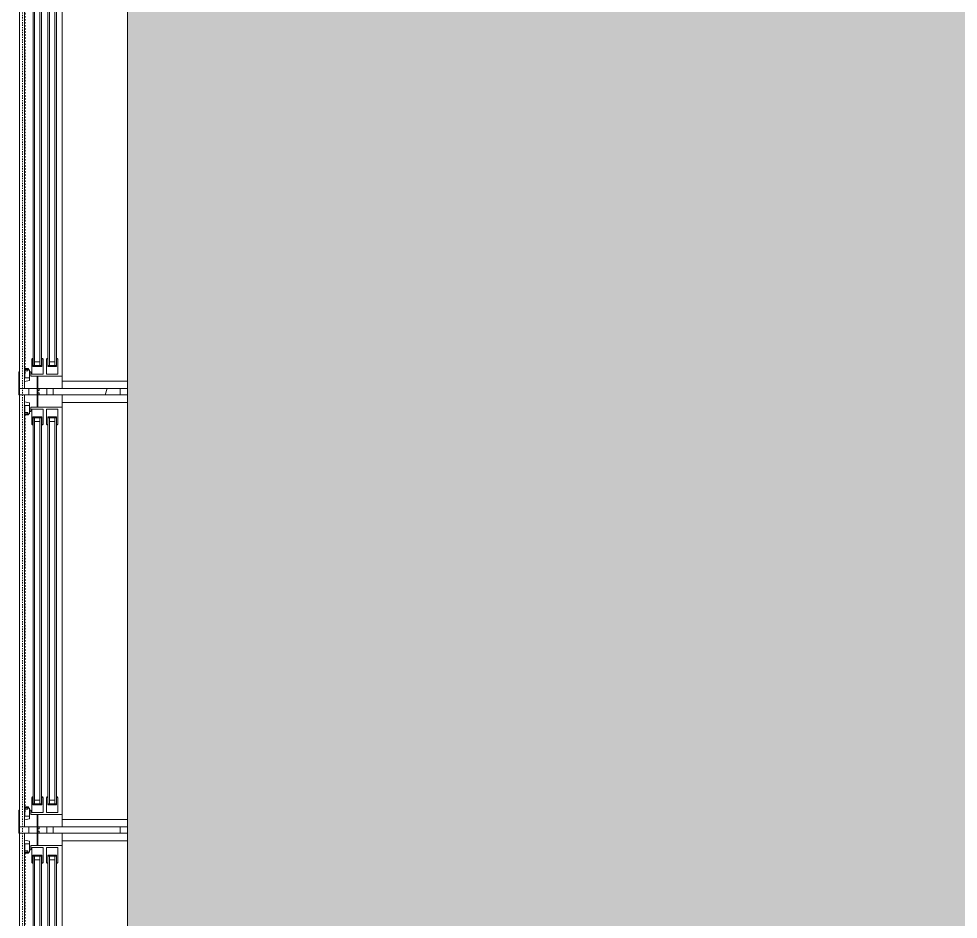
# Model space of a CAD drawing. Header units: inches. Extents: x -1551 to 2054, y 9767 to 12269.
# Drawn here: x 132.6 to 209.8, y 11964.9 to 12038.8 of the extents above; entities that cross this region are included whole.
import ezdxf

# ---------------------------------------------------------------- set-up
doc = ezdxf.new("R2010")
doc.units = ezdxf.units.IN
doc.header["$MEASUREMENT"] = 0
for name, pattern in [('Dash', [0.25, 0.125, -0.125]), ('Dash 1_16_', [0.125, 0.0625, -0.0625]), ('Double Dash 3_8_', [1, 0.375, -0.125, 0.125, -0.125, 0.125, -0.125])]:
    doc.linetypes.add(name, pattern=pattern)
for name, color, linetype, lineweight in [('0-1', 7, 'Continuous', 5), ('0-2', 7, 'Continuous', 9), ('0-3', 250, 'Double Dash 3_8_', 15), ('A-AREA-PATT-6', 145, 'Continuous', 9), ('A-DETL-GENF-HDLN-1', 7, 'Dash', 9), ('A-DETL-GENF-HDLN-2', 1, 'Continuous', 9), ('A-GLAZ', 151, 'Continuous', 9), ('A-GLAZ-1', 7, 'Continuous', 9), ('A-WALL-1', 7, 'Continuous', 9), ('A-WALL-PATT-1', 8, 'Continuous', 9), ('A-WALL-PATT-2', 253, 'Continuous', 9), ('C-PROP-LINE-2', 250, 'Dash 1_16_', 15)]:
    doc.layers.add(name, color=color, linetype=linetype, lineweight=lineweight)

# ---------------------------------------------------------------- blocks, each defined once
blk = doc.blocks.new('Window-Double_Hung-Marvin-Essential - ESDH3066 - 1st Floor-3357217-KEY PLAN - 1ST FLOOR')
at = {"layer": 'A-DETL-GENF-HDLN-1'}
blk.add_line((16.104, 3.967), (-16.504, 3.967), dxfattribs=at)
at = {"layer": 'A-DETL-GENF-HDLN-2'}
for p, q in [((-17.75, 4.031), (-17.162, 4.031)), ((-17.75, 4.031), (-17.75, 0.937)), ((-17.083, 3.623), (-17.162, 4.031)), ((-16.855, 3.998), (-16.855, 3.623)), ((-16.298, 3.998), (-16.855, 3.998)), ((-16.298, 3.765), (-16.298, 3.998)), ((-16.176, 3.967), (-16.104, 3.967)), ((-16.176, 3.967), (-16.176, 3.765)), ((-16.104, 3.716), (-16.104, 3.967)), ((16.176, 3.967), (16.104, 3.967)), ((16.104, 3.716), (16.104, 3.967)), ((16.176, 3.967), (16.176, 3.765)), ((16.298, 3.765), (16.298, 3.998)), ((16.298, 3.998), (16.855, 3.998)), ((16.855, 3.998), (16.855, 3.623)), ((17.083, 3.623), (17.162, 4.031)), ((17.75, 4.031), (17.162, 4.031)), ((17.75, 4.031), (17.75, 0.937)), ((-17.083, 3.623), (-16.194, 3.623)), ((-16.375, 3.523), (-16.719, 3.523)), ((-16.719, 3.523), (-16.719, 0.937)), ((-15.342, 3.437), (-16.563, 3.437)), ((-16.563, 2.5), (-16.563, 3.437)), ((-16.375, 3.623), (-16.375, 3.523)), ((-16.176, 3.765), (-16.298, 3.765)), ((-16.194, 3.716), (-16.104, 3.716)), ((-16.194, 3.623), (-16.194, 3.716)), ((-15.937, 2.617), (-15.937, 3.336)), ((-15.937, 3.336), (-15.281, 3.336)), ((-15.843, 2.633), (-15.843, 3.322)), ((-15.54, 2.76), (-15.54, 3.197)), ((-15.342, 3.437), (-15.281, 3.377)), ((-15.281, 3.336), (-15.281, 3.377)), ((15.342, 3.437), (15.281, 3.377)), ((15.281, 3.336), (15.281, 3.377)), ((15.937, 3.336), (15.281, 3.336)), ((15.342, 3.437), (16.562, 3.437)), ((15.54, 2.76), (15.54, 3.197)), ((15.843, 2.633), (15.843, 3.322)), ((15.937, 2.617), (15.937, 3.336)), ((16.194, 3.716), (16.104, 3.716)), ((16.176, 3.765), (16.298, 3.765)), ((16.194, 3.623), (16.194, 3.716)), ((17.083, 3.623), (16.194, 3.623)), ((16.375, 3.623), (16.375, 3.523)), ((16.375, 3.523), (16.719, 3.523)), ((16.562, 2.5), (16.562, 3.437)), ((16.719, 3.523), (16.719, 0.937)), ((-19.25, 2.983), (-19.25, 2.937)), ((-17.75, 2.983), (-19.25, 2.983)), ((-19.25, 2.937), (-17.9, 2.937)), ((-17.9, 2.937), (-17.9, 2.828)), ((-17.9, 2.828), (-17.75, 2.828)), ((-16.563, 2.5), (-15.342, 2.5)), ((-15.281, 2.617), (-15.937, 2.617)), ((-15.342, 2.5), (-15.281, 2.561)), ((-15.281, 2.561), (-15.281, 2.617)), ((15.281, 2.561), (15.281, 2.617)), ((15.281, 2.617), (15.937, 2.617)), ((15.342, 2.5), (15.281, 2.561)), ((16.562, 2.5), (15.342, 2.5)), ((17.75, 2.983), (19.25, 2.983)), ((17.9, 2.828), (17.75, 2.828)), ((17.9, 2.937), (17.9, 2.828)), ((19.25, 2.937), (17.9, 2.937)), ((19.25, 2.983), (19.25, 2.937)), ((-15.342, 2.219), (-16.563, 2.219)), ((-16.563, 1.281), (-16.563, 2.219)), ((-15.937, 1.399), (-15.937, 2.117)), ((-15.937, 2.117), (-15.281, 2.117)), ((-15.843, 1.415), (-15.843, 2.103)), ((-15.54, 1.541), (-15.54, 1.978)), ((-15.342, 2.219), (-15.281, 2.158)), ((-15.281, 2.117), (-15.281, 2.158)), ((15.342, 2.219), (15.281, 2.158)), ((15.281, 2.117), (15.281, 2.158)), ((15.937, 2.117), (15.281, 2.117)), ((15.342, 2.219), (16.562, 2.219)), ((15.54, 1.541), (15.54, 1.978)), ((15.843, 1.415), (15.843, 2.103)), ((15.937, 1.399), (15.937, 2.117)), ((16.562, 1.281), (16.562, 2.219)), ((-16.719, 0.937), (-17.75, 0.937)), ((-17.125, 0.906), (-17.125, -4.438)), ((-16.563, 1.281), (-15.342, 1.281)), ((-15.281, 1.399), (-15.937, 1.399)), ((-15.342, 1.281), (-15.281, 1.342)), ((-15.281, 1.342), (-15.281, 1.399)), ((15.281, 1.342), (15.281, 1.399)), ((15.281, 1.399), (15.937, 1.399)), ((15.342, 1.281), (15.281, 1.342)), ((16.562, 1.281), (15.342, 1.281)), ((16.719, 0.937), (17.75, 0.937)), ((17.125, -4.438), (17.125, 0.906)), ((-17.125, -4.438), (-17.75, -4.438)), ((17.125, -4.438), (17.75, -4.438))]:
    blk.add_line(p, q, dxfattribs=at)
at = {"layer": 'A-GLAZ'}
for p, q in [((15.843, 3.322), (-15.843, 3.322)), ((15.843, 3.197), (-15.843, 3.197)), ((15.843, 2.76), (-15.843, 2.76)), ((15.843, 2.633), (-15.843, 2.633)), ((15.843, 2.103), (-15.843, 2.103)), ((15.843, 1.978), (-15.843, 1.978)), ((15.843, 1.541), (-15.843, 1.541)), ((15.843, 1.415), (-15.843, 1.415))]:
    blk.add_line(p, q, dxfattribs=at)
at = {"layer": 'A-GLAZ-1'}
for p, q in [((17.75, 4.031), (-17.75, 4.031)), ((-17.75, 4.031), (-17.75, 0.937)), ((19.625, 4.5), (17.75, 4.5)), ((17.75, 4.5), (17.75, 4.437)), ((17.75, 4.437), (19.625, 4.437)), ((17.75, 0.937), (17.75, 4.031)), ((19.625, 4.437), (19.625, 4.5)), ((-17.75, 0.937), (17.75, 0.937)), ((-17.75, 0.906), (-17.75, -4.438)), ((17.75, -4.438), (17.75, 0.906)), ((-17.75, -4.438), (17.75, -4.438))]:
    blk.add_line(p, q, dxfattribs=at)
blk = doc.blocks.new('Window-Double_Hung-Marvin-Essential - ESDH3066 - 1st Floor-3357218-KEY PLAN - 1ST FLOOR')
at = {"layer": 'A-DETL-GENF-HDLN-1'}
blk.add_line((16.104, 3.967), (-16.504, 3.967), dxfattribs=at)
at = {"layer": 'A-DETL-GENF-HDLN-2'}
for p, q in [((-17.75, 4.031), (-17.162, 4.031)), ((-17.75, 4.031), (-17.75, 0.937)), ((-17.083, 3.623), (-17.162, 4.031)), ((-16.855, 3.998), (-16.855, 3.623)), ((-16.298, 3.998), (-16.855, 3.998)), ((-16.298, 3.765), (-16.298, 3.998)), ((-16.176, 3.967), (-16.104, 3.967)), ((-16.176, 3.967), (-16.176, 3.765)), ((-16.104, 3.716), (-16.104, 3.967)), ((16.176, 3.967), (16.104, 3.967)), ((16.104, 3.716), (16.104, 3.967)), ((16.176, 3.967), (16.176, 3.765)), ((16.298, 3.765), (16.298, 3.998)), ((16.298, 3.998), (16.855, 3.998)), ((16.855, 3.998), (16.855, 3.623)), ((17.083, 3.623), (17.162, 4.031)), ((17.75, 4.031), (17.162, 4.031)), ((17.75, 4.031), (17.75, 0.937)), ((-17.083, 3.623), (-16.194, 3.623)), ((-16.375, 3.523), (-16.719, 3.523)), ((-16.719, 3.523), (-16.719, 0.937)), ((-15.342, 3.437), (-16.563, 3.437)), ((-16.563, 2.5), (-16.563, 3.437)), ((-16.375, 3.623), (-16.375, 3.523)), ((-16.176, 3.765), (-16.298, 3.765)), ((-16.194, 3.716), (-16.104, 3.716)), ((-16.194, 3.623), (-16.194, 3.716)), ((-15.937, 2.617), (-15.937, 3.336)), ((-15.937, 3.336), (-15.281, 3.336)), ((-15.843, 2.633), (-15.843, 3.322)), ((-15.54, 2.76), (-15.54, 3.197)), ((-15.342, 3.437), (-15.281, 3.377)), ((-15.281, 3.336), (-15.281, 3.377)), ((15.342, 3.437), (15.281, 3.377)), ((15.281, 3.336), (15.281, 3.377)), ((15.937, 3.336), (15.281, 3.336)), ((15.342, 3.437), (16.562, 3.437)), ((15.54, 2.76), (15.54, 3.197)), ((15.843, 2.633), (15.843, 3.322)), ((15.937, 2.617), (15.937, 3.336)), ((16.194, 3.716), (16.104, 3.716)), ((16.176, 3.765), (16.298, 3.765)), ((16.194, 3.623), (16.194, 3.716)), ((17.083, 3.623), (16.194, 3.623)), ((16.375, 3.623), (16.375, 3.523)), ((16.375, 3.523), (16.719, 3.523)), ((16.562, 2.5), (16.562, 3.437)), ((16.719, 3.523), (16.719, 0.937)), ((-19.25, 2.983), (-19.25, 2.937)), ((-17.75, 2.983), (-19.25, 2.983)), ((-19.25, 2.937), (-17.9, 2.937)), ((-17.9, 2.937), (-17.9, 2.828)), ((-17.9, 2.828), (-17.75, 2.828)), ((-16.563, 2.5), (-15.342, 2.5)), ((-15.281, 2.617), (-15.937, 2.617)), ((-15.342, 2.5), (-15.281, 2.561)), ((-15.281, 2.561), (-15.281, 2.617)), ((15.281, 2.561), (15.281, 2.617)), ((15.281, 2.617), (15.937, 2.617)), ((15.342, 2.5), (15.281, 2.561)), ((16.562, 2.5), (15.342, 2.5)), ((17.75, 2.983), (19.25, 2.983)), ((17.9, 2.828), (17.75, 2.828)), ((17.9, 2.937), (17.9, 2.828)), ((19.25, 2.937), (17.9, 2.937)), ((19.25, 2.983), (19.25, 2.937)), ((-15.342, 2.219), (-16.563, 2.219)), ((-16.563, 1.281), (-16.563, 2.219)), ((-15.937, 1.399), (-15.937, 2.117)), ((-15.937, 2.117), (-15.281, 2.117)), ((-15.843, 1.415), (-15.843, 2.103)), ((-15.54, 1.541), (-15.54, 1.978)), ((-15.342, 2.219), (-15.281, 2.158)), ((-15.281, 2.117), (-15.281, 2.158)), ((15.342, 2.219), (15.281, 2.158)), ((15.281, 2.117), (15.281, 2.158)), ((15.937, 2.117), (15.281, 2.117)), ((15.342, 2.219), (16.562, 2.219)), ((15.54, 1.541), (15.54, 1.978)), ((15.843, 1.415), (15.843, 2.103)), ((15.937, 1.399), (15.937, 2.117)), ((16.562, 1.281), (16.562, 2.219)), ((-16.719, 0.937), (-17.75, 0.937)), ((-17.125, 0.906), (-17.125, -4.438)), ((-16.563, 1.281), (-15.342, 1.281)), ((-15.281, 1.399), (-15.937, 1.399)), ((-15.342, 1.281), (-15.281, 1.342)), ((-15.281, 1.342), (-15.281, 1.399)), ((15.281, 1.342), (15.281, 1.399)), ((15.281, 1.399), (15.937, 1.399)), ((15.342, 1.281), (15.281, 1.342)), ((16.562, 1.281), (15.342, 1.281)), ((16.719, 0.937), (17.75, 0.937)), ((17.125, -4.438), (17.125, 0.906)), ((-17.125, -4.438), (-17.75, -4.438)), ((17.125, -4.438), (17.75, -4.438))]:
    blk.add_line(p, q, dxfattribs=at)
at = {"layer": 'A-GLAZ'}
for p, q in [((15.843, 3.322), (-15.843, 3.322)), ((15.843, 3.197), (-15.843, 3.197)), ((15.843, 2.76), (-15.843, 2.76)), ((15.843, 2.633), (-15.843, 2.633)), ((15.843, 2.103), (-15.843, 2.103)), ((15.843, 1.978), (-15.843, 1.978)), ((15.843, 1.541), (-15.843, 1.541)), ((15.843, 1.415), (-15.843, 1.415))]:
    blk.add_line(p, q, dxfattribs=at)
at = {"layer": 'A-GLAZ-1'}
for p, q in [((17.75, 4.031), (-17.75, 4.031)), ((-17.75, 4.031), (-17.75, 0.937)), ((17.75, 0.937), (17.75, 4.031)), ((-17.75, 0.937), (17.75, 0.937)), ((-17.75, 0.906), (-17.75, -4.438)), ((17.75, -4.438), (17.75, 0.906)), ((-17.75, -4.438), (17.75, -4.438))]:
    blk.add_line(p, q, dxfattribs=at)
blk = doc.blocks.new('Family - ___-2835903-KEY PLAN - 1ST FLOOR')
at = {"layer": 'C-PROP-LINE-2'}
blk.add_line((-3831.824, 10008.839), (-3831.824, 12089.689), dxfattribs=at)
blk = doc.blocks.new('CTR - 1st Phase - Shell_rvt-1-KEY PLAN - 1ST FLOOR')
at = {"layer": 'A-WALL-PATT-1'}
h = blk.add_hatch(dxfattribs=at)
h.set_pattern_fill('FP_7', color=256, style=0, pattern_type=2)
h.set_pattern_definition([(216.87, (36, 90), (269.999678, 180.000482), [45, -405]), (206.565, (90, 63), (-90.00047, -89.99987), [100.623, -100.623]), (198.435, (90, 18), (-179.999294, -90.00048), [56.921, -227.684])])
h.paths.add_polyline_path([(-3830.574, 11553.214), (-3830.574, 11567.789), (-3831.324, 11567.789), (-3831.324, 11553.214)], flags=0)
h.paths.add_polyline_path([(-3830.574, 11759.789), (-3830.574, 11787.789), (-3831.324, 11787.789), (-3831.324, 11759.789)], flags=0)
h.paths.add_polyline_path([(-3831.074, 11827.789), (-3830.574, 11827.789), (-3830.574, 11936.439), (-3831.324, 11936.439), (-3831.324, 11827.789)], flags=0)
h.paths.add_polyline_path([(-3831.324, 11971.939), (-3830.574, 11971.939), (-3830.574, 11972.439), (-3831.324, 11972.439)], flags=0)
h.paths.add_polyline_path([(-3830.574, 12007.939), (-3830.574, 12008.439), (-3831.324, 12008.439), (-3831.324, 12007.939)], flags=0)
h.paths.add_polyline_path([(-3831.324, 12043.939), (-3830.574, 12043.939), (-3830.574, 12089.189), (-3831.324, 12089.189), (-3831.324, 12081.189)], flags=0)
at = {"layer": 'A-WALL-PATT-2'}
h = blk.add_hatch(dxfattribs=at)
h.set_pattern_fill('FP_6', color=256, style=0, pattern_type=2)
h.set_pattern_definition([(0, (0, 0), (0, 33.75), []), (90, (0, 0), (-33.75, 2e-15), [])])
h.paths.add_polyline_path([(-3830.574, 11553.214), (-3829.824, 11553.214), (-3829.824, 11567.789), (-3830.574, 11567.789)], flags=0)
h.paths.add_polyline_path([(-3829.824, 11759.789), (-3829.824, 11787.789), (-3830.574, 11787.789), (-3830.574, 11759.789)], flags=0)
h.paths.add_polyline_path([(-3829.824, 11827.789), (-3829.824, 11936.439), (-3830.574, 11936.439), (-3830.574, 11827.789)], flags=0)
h.paths.add_polyline_path([(-3829.824, 11971.939), (-3829.824, 11972.439), (-3830.574, 11972.439), (-3830.574, 11971.939)], flags=0)
h.paths.add_polyline_path([(-3830.574, 12007.939), (-3829.824, 12007.939), (-3829.824, 12008.439), (-3830.574, 12008.439)], flags=0)
h.paths.add_polyline_path([(-3830.574, 12043.939), (-3829.824, 12043.939), (-3829.824, 12088.439), (-3830.574, 12088.439), (-3830.574, 12081.189)], flags=0)
h = blk.add_hatch(dxfattribs=at)
h.set_pattern_fill('FP_5', color=256, style=0, pattern_type=2)
h.set_pattern_definition([(0, (0, 0), (0, 17.993), []), (315, (0, 0), (17.993039, 0), [25.446, -25.446]), (45, (0, 0), (17.993039, 0), [25.446, -25.446])])
h.paths.add_polyline_path([(-3829.324, 11553.214), (-3829.484, 11567.789), (-3829.824, 11567.789), (-3829.824, 11553.214), (-3829.327, 11553.214)], flags=0)
h.paths.add_polyline_path([(-3829.324, 11759.789), (-3829.324, 11787.789), (-3829.824, 11787.789), (-3829.824, 11759.789)], flags=0)
h.paths.add_polyline_path([(-3829.324, 11827.789), (-3829.324, 11936.439), (-3829.824, 11936.439), (-3829.824, 11827.789)], flags=0)
h.paths.add_polyline_path([(-3829.824, 11971.939), (-3829.324, 11971.939), (-3829.324, 11972.439), (-3829.824, 11972.439)], flags=0)
h.paths.add_polyline_path([(-3829.324, 12007.939), (-3829.324, 12008.439), (-3829.824, 12008.439), (-3829.824, 12007.939)], flags=0)
h.paths.add_polyline_path([(-3829.324, 12043.939), (-3829.324, 12087.689), (-3829.824, 12087.689), (-3829.824, 12043.939)], flags=0)
h = blk.add_hatch(dxfattribs=at)
h.set_pattern_fill('FP_4', color=256, style=0, pattern_type=2)
h.set_pattern_definition([(161.57, (1.8, 1.8), (-14.4010124, -0.0012439), [0, -102.456, 11.376, 0]), (18.43, (-1.8, 1.8), (-14.4010124, 0.0012439), [0, -102.456, 11.376, 0]), (108.43, (1.8, 1.8), (7.1973965, -36.003153), [34.146, -79.686]), (71.57, (-1.8, 1.8), (7.1973965, 36.003153), [34.146, -79.686])])
h.paths.add_polyline_path([(-3823.824, 11553.214), (-3823.824, 11567.789), (-3829.324, 11567.789), (-3829.324, 11553.214)], flags=0)
h.paths.add_polyline_path([(-3823.824, 11759.789), (-3823.894, 11776.689), (-3824.428, 11776.884), (-3824.699, 11777.154), (-3824.824, 11777.619), (-3824.699, 11781.224), (-3824.223, 11781.601), (-3823.824, 11781.708), (-3823.824, 11787.789), (-3829.324, 11787.789), (-3829.324, 11759.789), (-3827.756, 11759.789)], flags=0)
h.paths.add_polyline_path([(-3823.824, 11777.154), (-3823.894, 11781.224), (-3824.223, 11781.088), (-3824.359, 11780.759), (-3824.223, 11777.291), (-3823.894, 11777.154)], flags=0)
h.paths.add_polyline_path([(-3829.136, 11827.789), (-3823.824, 11827.789), (-3823.824, 11936.439), (-3829.324, 11936.439), (-3829.253, 11827.789)], flags=0)
h.paths.add_polyline_path([(-3823.824, 11971.939), (-3823.824, 11972.439), (-3829.324, 11972.439), (-3829.324, 11971.939), (-3828.542, 11971.939)], flags=0)
h.paths.add_polyline_path([(-3828.574, 12007.939), (-3823.824, 12007.939), (-3823.824, 12008.439), (-3829.324, 12008.439), (-3829.324, 12007.939)], flags=0)
h.paths.add_polyline_path([(-3823.824, 12043.939), (-3823.824, 12087.189), (-3829.324, 12087.189), (-3829.324, 12043.939), (-3828.542, 12043.939)], flags=0)
at = {"layer": 'A-WALL-1'}
for p, q in [((-3832.074, 12009.814), (-3832.074, 12043.939)), ((-3831.667, 12008.439), (-3832.074, 12008.439)), ((-3831.324, 12007.939), (-3831.324, 12008.439)), ((-3830.574, 12007.939), (-3830.574, 12008.439)), ((-3829.824, 12007.939), (-3829.824, 12008.439)), ((-3829.324, 12007.939), (-3829.324, 12008.439)), ((-3823.824, 12007.939), (-3823.824, 12008.439)), ((-3823.199, 12007.939), (-3823.199, 12008.439)), ((-3832.074, 12007.939), (-3831.667, 12007.939)), ((-3832.074, 11973.814), (-3832.074, 12007.939)), ((-3831.667, 11972.439), (-3832.074, 11972.439)), ((-3832.074, 11971.939), (-3831.667, 11971.939)), ((-3832.074, 11936.439), (-3832.074, 11971.939)), ((-3831.324, 11971.939), (-3831.324, 11972.439)), ((-3830.574, 11971.939), (-3830.574, 11972.439)), ((-3829.824, 11971.939), (-3829.824, 11972.439)), ((-3829.324, 11971.939), (-3829.324, 11972.439)), ((-3823.824, 11971.939), (-3823.824, 11972.439)), ((-3823.199, 11971.939), (-3823.199, 11972.439))]:
    blk.add_line(p, q, dxfattribs=at)
at = {"layer": '0-2', "rotation": 89.99999999999885}
for name, p in [('Window-Double_Hung-Marvin-Essential - ESDH3066 - 1st Floor-3357218-KEY PLAN - 1ST FLOOR', (-3827.636, 12026.189)), ('Window-Double_Hung-Marvin-Essential - ESDH3066 - 1st Floor-3357217-KEY PLAN - 1ST FLOOR', (-3827.636, 11990.189)), ('Window-Double_Hung-Marvin-Essential - ESDH3066 - 1st Floor-3357217-KEY PLAN - 1ST FLOOR', (-3827.636, 11954.189))]:
    blk.add_blockref(name, p, dxfattribs=at)
at = {"layer": '0-3'}
blk.add_blockref('Family - ___-2835903-KEY PLAN - 1ST FLOOR', (0, 0), dxfattribs=at)

msp = doc.modelspace()

# ---------------------------------------------------------------- hatches: boundary and pattern name
at = {"layer": 'A-AREA-PATT-6'}
h = msp.add_hatch(color=256, dxfattribs=at)
h.paths.add_polyline_path([(496.818, 11791.739), (460.818, 11791.739), (460.818, 11793.489), (496.818, 11793.489), (496.818, 11792.379)], flags=0)
h.paths.add_polyline_path([(240.456, 11787.364), (496.818, 11787.364), (496.818, 11791.739), (498.756, 11791.739), (498.756, 11792.364), (501.256, 11792.364), (501.256, 11827.114), (498.756, 11827.114), (498.756, 11827.739), (496.818, 11827.739), (496.818, 12081.064), (366.693, 12081.064), (366.693, 12060.252), (338.818, 12060.252), (338.818, 12081.064), (328.006, 12081.189), (327.881, 12081.064), (327.256, 12081.189), (327.256, 12083.877), (291.256, 12083.877), (291.256, 12081.064), (290.631, 12081.189), (290.468, 12081.064), (141.581, 12081.064), (141.581, 11843.364), (221.831, 11843.364), (221.831, 11787.364)], flags=0)

# ---------------------------------------------------------------- block references
at = {"layer": '0-1'}
msp.add_blockref('CTR - 1st Phase - Shell_rvt-1-KEY PLAN - 1ST FLOOR', (3964.779, 0), dxfattribs=at)

doc.saveas('drawing.dxf')
